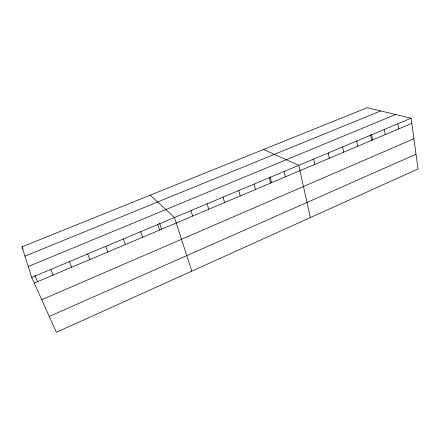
<?xml version="1.0" encoding="UTF-8"?>
<svg xmlns="http://www.w3.org/2000/svg" width="440" height="440" viewBox="0 0 440 440"><rect width="100%" height="100%" fill="white"/><g stroke="black" fill="none" stroke-linecap="round" stroke-linejoin="round"><path stroke-width="0.66" d="M49.264 316.476L415.998 154.231M41.751 299.745L413.897 138.738M34.26 283.069L411.807 123.365M31.73 277.437L411.103 118.189L418 168.949L56.37 332.299L31.73 277.437L22 246.846L367.219 107.701L411.103 118.189M28.254 266.514L395.643 114.493M24.959 256.146L380.754 110.941M263.5 149.507L298.788 165.336L310.338 217.58M150.205 195.173L174.482 217.514L191.774 271.134M22 246.846L23.018 249.123M34.744 275.413L37.609 281.837M50.721 269.462L53.147 275.082M69.366 261.635L71.687 267.24M87.675 253.952L89.898 259.534M105.661 246.4L107.784 251.966M123.321 238.986L125.356 244.536M140.674 231.704L142.621 237.232M157.724 224.549L159.583 230.06M159.572 223.119L161.645 229.306M190.949 210.601L192.643 216.073M207.141 203.803L208.753 209.259M223.058 197.126L224.593 202.56M238.711 190.553L240.169 195.971M254.1 184.09L255.486 189.492M270.149 176.798L271.596 182.727M269.242 177.738L270.556 183.117M284.136 171.485L285.379 176.847M313.638 159.104L314.749 164.423M328.245 152.972L329.296 158.268M342.617 146.938L343.602 152.218M356.752 141.004L357.682 146.262M371.602 134.244L372.559 140.019M370.667 135.163L371.536 140.399M384.357 129.415L385.171 134.635M397.837 123.761L398.591 128.953"/></g></svg>
